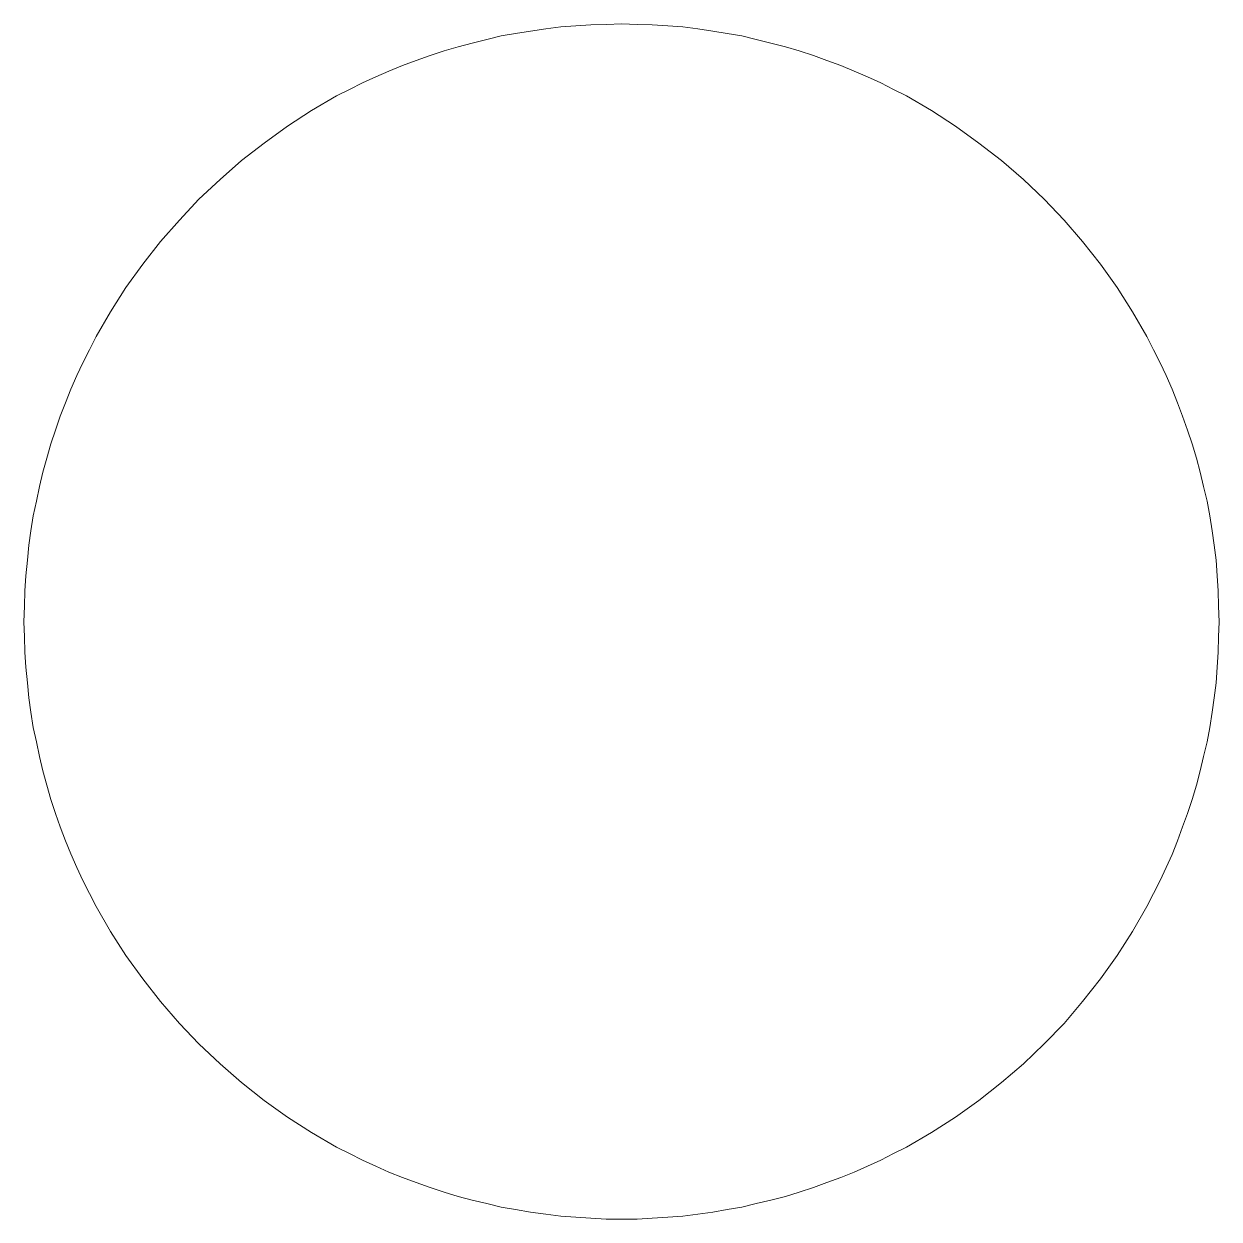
# Model space of a CAD drawing. Header units: millimetres. Extents: x -325 to -81, y 37 to 243.
# Drawn here: x -208.024 to -206.009, y 147.611 to 149.627 of the extents above; entities that cross this region are included whole.
import ezdxf

# ---------------------------------------------------------------- set-up
doc = ezdxf.new("R2010")
doc.units = ezdxf.units.MM
doc.header["$MEASUREMENT"] = 0
doc.layers.add('Layer 1', color=7, linetype='Continuous')

msp = doc.modelspace()

# ---------------------------------------------------------------- linework, layer by layer
at = {"layer": 'Layer 1', "color": 1, "lineweight": 0}
msp.add_open_spline([(-208.0245, 148.6181), (-208.0245, 148.6181), (-208.0237, 148.5928), (-208.0237, 148.5928), (-208.0237, 148.5928), (-208.0237, 148.5928), (-208.023, 148.5667), (-208.023, 148.5667), (-208.023, 148.5667), (-208.023, 148.5667), (-208.0213, 148.5413), (-208.0213, 148.5413), (-208.0213, 148.5413), (-208.0213, 148.5413), (-208.0187, 148.5153), (-208.0187, 148.5153), (-208.0187, 148.5153), (-208.0187, 148.5153), (-208.0163, 148.4899), (-208.0163, 148.4899), (-208.0163, 148.4899), (-208.0163, 148.4899), (-208.0127, 148.4655), (-208.0127, 148.4655), (-208.0127, 148.4655), (-208.0127, 148.4655), (-208.0087, 148.4399), (-208.0087, 148.4399), (-208.0087, 148.4399), (-208.0087, 148.4399), (-208.0034, 148.4155), (-208.0034, 148.4155), (-208.0034, 148.4155), (-208.0034, 148.4155), (-207.9984, 148.3911), (-207.9984, 148.3911), (-207.9984, 148.3911), (-207.9984, 148.3911), (-207.9926, 148.3667), (-207.9926, 148.3667), (-207.9926, 148.3667), (-207.9926, 148.3667), (-207.9859, 148.3423), (-207.9859, 148.3423), (-207.9859, 148.3423), (-207.9859, 148.3423), (-207.979, 148.3184), (-207.979, 148.3184), (-207.979, 148.3184), (-207.979, 148.3184), (-207.9713, 148.295), (-207.9713, 148.295), (-207.9713, 148.295), (-207.9713, 148.295), (-207.9632, 148.2722), (-207.9632, 148.2722), (-207.9632, 148.2722), (-207.9632, 148.2722), (-207.9546, 148.2485), (-207.9546, 148.2485), (-207.9546, 148.2485), (-207.9546, 148.2485), (-207.9453, 148.2265), (-207.9453, 148.2265), (-207.9453, 148.2265), (-207.9453, 148.2265), (-207.935, 148.2038), (-207.935, 148.2038), (-207.935, 148.2038), (-207.935, 148.2038), (-207.9252, 148.1818), (-207.9252, 148.1818), (-207.9252, 148.1818), (-207.9252, 148.1818), (-207.9139, 148.16), (-207.9139, 148.16), (-207.9139, 148.16), (-207.9139, 148.16), (-207.9025, 148.138), (-207.9025, 148.138), (-207.9025, 148.138), (-207.9025, 148.138), (-207.8785, 148.0957), (-207.8785, 148.0957), (-207.8785, 148.0957), (-207.8785, 148.0957), (-207.8525, 148.0553), (-207.8525, 148.0553), (-207.8525, 148.0553), (-207.8525, 148.0553), (-207.8238, 148.0156), (-207.8238, 148.0156), (-207.8238, 148.0156), (-207.8238, 148.0156), (-207.7941, 147.9778), (-207.7941, 147.9778), (-207.7941, 147.9778), (-207.7941, 147.9778), (-207.7621, 147.9405), (-207.7621, 147.9405), (-207.7621, 147.9405), (-207.7621, 147.9405), (-207.7293, 147.906), (-207.7293, 147.906), (-207.7293, 147.906), (-207.7293, 147.906), (-207.6936, 147.8723), (-207.6936, 147.8723), (-207.6936, 147.8723), (-207.6936, 147.8723), (-207.6575, 147.841), (-207.6575, 147.841), (-207.6575, 147.841), (-207.6575, 147.841), (-207.6195, 147.8106), (-207.6195, 147.8106), (-207.6195, 147.8106), (-207.6195, 147.8106), (-207.5798, 147.7828), (-207.5798, 147.7828), (-207.5798, 147.7828), (-207.5798, 147.7828), (-207.5394, 147.7565), (-207.5394, 147.7565), (-207.5394, 147.7565), (-207.5394, 147.7565), (-207.4973, 147.7321), (-207.4973, 147.7321), (-207.4973, 147.7321), (-207.4973, 147.7321), (-207.4753, 147.7211), (-207.4753, 147.7211), (-207.4753, 147.7211), (-207.4753, 147.7211), (-207.4532, 147.7101), (-207.4532, 147.7101), (-207.4532, 147.7101), (-207.4532, 147.7101), (-207.4312, 147.7001), (-207.4312, 147.7001), (-207.4312, 147.7001), (-207.4312, 147.7001), (-207.4088, 147.69), (-207.4088, 147.69), (-207.4088, 147.69), (-207.4088, 147.69), (-207.386, 147.6805), (-207.386, 147.6805), (-207.386, 147.6805), (-207.386, 147.6805), (-207.3631, 147.6721), (-207.3631, 147.6721), (-207.3631, 147.6721), (-207.3631, 147.6721), (-207.3394, 147.6637), (-207.3394, 147.6637), (-207.3394, 147.6637), (-207.3394, 147.6637), (-207.3157, 147.6561), (-207.3157, 147.6561), (-207.3157, 147.6561), (-207.3157, 147.6561), (-207.2923, 147.6486), (-207.2923, 147.6486), (-207.2923, 147.6486), (-207.2923, 147.6486), (-207.2683, 147.6427), (-207.2683, 147.6427), (-207.2683, 147.6427), (-207.2683, 147.6427), (-207.244, 147.6367), (-207.244, 147.6367), (-207.244, 147.6367), (-207.244, 147.6367), (-207.2196, 147.6309), (-207.2196, 147.6309), (-207.2196, 147.6309), (-207.2196, 147.6309), (-207.1952, 147.6266), (-207.1952, 147.6266), (-207.1952, 147.6266), (-207.1952, 147.6266), (-207.1698, 147.6223), (-207.1698, 147.6223), (-207.1698, 147.6223), (-207.1698, 147.6223), (-207.1444, 147.619), (-207.1444, 147.619), (-207.1444, 147.619), (-207.1444, 147.619), (-207.1191, 147.6156), (-207.1191, 147.6156), (-207.1191, 147.6156), (-207.1191, 147.6156), (-207.0937, 147.614), (-207.0937, 147.614), (-207.0937, 147.614), (-207.0937, 147.614), (-207.0686, 147.6123), (-207.0686, 147.6123), (-207.0686, 147.6123), (-207.0686, 147.6123), (-207.0423, 147.6106), (-207.0423, 147.6106), (-207.0423, 147.6106), (-207.0423, 147.6106), (-207.0162, 147.6106), (-207.0162, 147.6106), (-207.0162, 147.6106), (-207.0162, 147.6106), (-206.9902, 147.6106), (-206.9902, 147.6106), (-206.9902, 147.6106), (-206.9902, 147.6106), (-206.9646, 147.6123), (-206.9646, 147.6123), (-206.9646, 147.6123), (-206.9646, 147.6123), (-206.9385, 147.614), (-206.9385, 147.614), (-206.9385, 147.614), (-206.9385, 147.614), (-206.9131, 147.6156), (-206.9131, 147.6156), (-206.9131, 147.6156), (-206.9131, 147.6156), (-206.888, 147.619), (-206.888, 147.619), (-206.888, 147.619), (-206.888, 147.619), (-206.8627, 147.6223), (-206.8627, 147.6223), (-206.8627, 147.6223), (-206.8627, 147.6223), (-206.8383, 147.6266), (-206.8383, 147.6266), (-206.8383, 147.6266), (-206.8383, 147.6266), (-206.8136, 147.6309), (-206.8136, 147.6309), (-206.8136, 147.6309), (-206.8136, 147.6309), (-206.7892, 147.6367), (-206.7892, 147.6367), (-206.7892, 147.6367), (-206.7892, 147.6367), (-206.7648, 147.6427), (-206.7648, 147.6427), (-206.7648, 147.6427), (-206.7648, 147.6427), (-206.7402, 147.6486), (-206.7402, 147.6486), (-206.7402, 147.6486), (-206.7402, 147.6486), (-206.7168, 147.6561), (-206.7168, 147.6561), (-206.7168, 147.6561), (-206.7168, 147.6561), (-206.6928, 147.6637), (-206.6928, 147.6637), (-206.6928, 147.6637), (-206.6928, 147.6637), (-206.6701, 147.6721), (-206.6701, 147.6721), (-206.6701, 147.6721), (-206.6701, 147.6721), (-206.6467, 147.6805), (-206.6467, 147.6805), (-206.6467, 147.6805), (-206.6467, 147.6805), (-206.624, 147.69), (-206.624, 147.69), (-206.624, 147.69), (-206.624, 147.69), (-206.6017, 147.7001), (-206.6017, 147.7001), (-206.6017, 147.7001), (-206.6017, 147.7001), (-206.579, 147.7101), (-206.579, 147.7101), (-206.579, 147.7101), (-206.579, 147.7101), (-206.5579, 147.7211), (-206.5579, 147.7211), (-206.5579, 147.7211), (-206.5579, 147.7211), (-206.5359, 147.7321), (-206.5359, 147.7321), (-206.5359, 147.7321), (-206.5359, 147.7321), (-206.4938, 147.7565), (-206.4938, 147.7565), (-206.4938, 147.7565), (-206.4938, 147.7565), (-206.4534, 147.7828), (-206.4534, 147.7828), (-206.4534, 147.7828), (-206.4534, 147.7828), (-206.4139, 147.8106), (-206.4139, 147.8106), (-206.4139, 147.8106), (-206.4139, 147.8106), (-206.3759, 147.841), (-206.3759, 147.841), (-206.3759, 147.841), (-206.3759, 147.841), (-206.3386, 147.8723), (-206.3386, 147.8723), (-206.3386, 147.8723), (-206.3386, 147.8723), (-206.3039, 147.906), (-206.3039, 147.906), (-206.3039, 147.906), (-206.3039, 147.906), (-206.2702, 147.9405), (-206.2702, 147.9405), (-206.2702, 147.9405), (-206.2702, 147.9405), (-206.2391, 147.9778), (-206.2391, 147.9778), (-206.2391, 147.9778), (-206.2391, 147.9778), (-206.2087, 148.0156), (-206.2087, 148.0156), (-206.2087, 148.0156), (-206.2087, 148.0156), (-206.1807, 148.0553), (-206.1807, 148.0553), (-206.1807, 148.0553), (-206.1807, 148.0553), (-206.1546, 148.0957), (-206.1546, 148.0957), (-206.1546, 148.0957), (-206.1546, 148.0957), (-206.1303, 148.138), (-206.1303, 148.138), (-206.1303, 148.138), (-206.1303, 148.138), (-206.1192, 148.16), (-206.1192, 148.16), (-206.1192, 148.16), (-206.1192, 148.16), (-206.1082, 148.1818), (-206.1082, 148.1818), (-206.1082, 148.1818), (-206.1082, 148.1818), (-206.0982, 148.2038), (-206.0982, 148.2038), (-206.0982, 148.2038), (-206.0982, 148.2038), (-206.0879, 148.2258), (-206.0879, 148.2258), (-206.0879, 148.2258), (-206.0879, 148.2258), (-206.0788, 148.2485), (-206.0788, 148.2485), (-206.0788, 148.2485), (-206.0788, 148.2485), (-206.0702, 148.2722), (-206.0702, 148.2722), (-206.0702, 148.2722), (-206.0702, 148.2722), (-206.0618, 148.295), (-206.0618, 148.295), (-206.0618, 148.295), (-206.0618, 148.295), (-206.0542, 148.3184), (-206.0542, 148.3184), (-206.0542, 148.3184), (-206.0542, 148.3184), (-206.0468, 148.3423), (-206.0468, 148.3423), (-206.0468, 148.3423), (-206.0468, 148.3423), (-206.0408, 148.3667), (-206.0408, 148.3667), (-206.0408, 148.3667), (-206.0408, 148.3667), (-206.0348, 148.3911), (-206.0348, 148.3911), (-206.0348, 148.3911), (-206.0348, 148.3911), (-206.0288, 148.4155), (-206.0288, 148.4155), (-206.0288, 148.4155), (-206.0288, 148.4155), (-206.0245, 148.4399), (-206.0245, 148.4399), (-206.0245, 148.4399), (-206.0245, 148.4399), (-206.0205, 148.4655), (-206.0205, 148.4655), (-206.0205, 148.4655), (-206.0205, 148.4655), (-206.0171, 148.4899), (-206.0171, 148.4899), (-206.0171, 148.4899), (-206.0171, 148.4899), (-206.0138, 148.5153), (-206.0138, 148.5153), (-206.0138, 148.5153), (-206.0138, 148.5153), (-206.0121, 148.5413), (-206.0121, 148.5413), (-206.0121, 148.5413), (-206.0121, 148.5413), (-206.0104, 148.5667), (-206.0104, 148.5667), (-206.0104, 148.5667), (-206.0104, 148.5667), (-206.0095, 148.5928), (-206.0095, 148.5928), (-206.0095, 148.5928), (-206.0095, 148.5928), (-206.0087, 148.6181), (-206.0087, 148.6181), (-206.0087, 148.6181), (-206.0087, 148.6181), (-206.0095, 148.6442), (-206.0095, 148.6442), (-206.0095, 148.6442), (-206.0095, 148.6442), (-206.0104, 148.6705), (-206.0104, 148.6705), (-206.0104, 148.6705), (-206.0104, 148.6705), (-206.0121, 148.6958), (-206.0121, 148.6958), (-206.0121, 148.6958), (-206.0121, 148.6958), (-206.0138, 148.7219), (-206.0138, 148.7219), (-206.0138, 148.7219), (-206.0138, 148.7219), (-206.0171, 148.7473), (-206.0171, 148.7473), (-206.0171, 148.7473), (-206.0171, 148.7473), (-206.0205, 148.7717), (-206.0205, 148.7717), (-206.0205, 148.7717), (-206.0205, 148.7717), (-206.0245, 148.797), (-206.0245, 148.797), (-206.0245, 148.797), (-206.0245, 148.797), (-206.0288, 148.8214), (-206.0288, 148.8214), (-206.0288, 148.8214), (-206.0288, 148.8214), (-206.0348, 148.8461), (-206.0348, 148.8461), (-206.0348, 148.8461), (-206.0348, 148.8461), (-206.0408, 148.8705), (-206.0408, 148.8705), (-206.0408, 148.8705), (-206.0408, 148.8705), (-206.0468, 148.8941), (-206.0468, 148.8941), (-206.0468, 148.8941), (-206.0468, 148.8941), (-206.0542, 148.9185), (-206.0542, 148.9185), (-206.0542, 148.9185), (-206.0542, 148.9185), (-206.0618, 148.9413), (-206.0618, 148.9413), (-206.0618, 148.9413), (-206.0618, 148.9413), (-206.0702, 148.9649), (-206.0702, 148.9649), (-206.0702, 148.9649), (-206.0702, 148.9649), (-206.0788, 148.9877), (-206.0788, 148.9877), (-206.0788, 148.9877), (-206.0788, 148.9877), (-206.0879, 149.0106), (-206.0879, 149.0106), (-206.0879, 149.0106), (-206.0879, 149.0106), (-206.0982, 149.0334), (-206.0982, 149.0334), (-206.0982, 149.0334), (-206.0982, 149.0334), (-206.1082, 149.0551), (-206.1082, 149.0551), (-206.1082, 149.0551), (-206.1082, 149.0551), (-206.1192, 149.0771), (-206.1192, 149.0771), (-206.1192, 149.0771), (-206.1192, 149.0771), (-206.1303, 149.0991), (-206.1303, 149.0991), (-206.1303, 149.0991), (-206.1303, 149.0991), (-206.1546, 149.1412), (-206.1546, 149.1412), (-206.1546, 149.1412), (-206.1546, 149.1412), (-206.1807, 149.1819), (-206.1807, 149.1819), (-206.1807, 149.1819), (-206.1807, 149.1819), (-206.2087, 149.2214), (-206.2087, 149.2214), (-206.2087, 149.2214), (-206.2087, 149.2214), (-206.2391, 149.2594), (-206.2391, 149.2594), (-206.2391, 149.2594), (-206.2391, 149.2594), (-206.2702, 149.2958), (-206.2702, 149.2958), (-206.2702, 149.2958), (-206.2702, 149.2958), (-206.3039, 149.3312), (-206.3039, 149.3312), (-206.3039, 149.3312), (-206.3039, 149.3312), (-206.3386, 149.3642), (-206.3386, 149.3642), (-206.3386, 149.3642), (-206.3386, 149.3642), (-206.3759, 149.3962), (-206.3759, 149.3962), (-206.3759, 149.3962), (-206.3759, 149.3962), (-206.4139, 149.4256), (-206.4139, 149.4256), (-206.4139, 149.4256), (-206.4139, 149.4256), (-206.4534, 149.4543), (-206.4534, 149.4543), (-206.4534, 149.4543), (-206.4534, 149.4543), (-206.4938, 149.4804), (-206.4938, 149.4804), (-206.4938, 149.4804), (-206.4938, 149.4804), (-206.5359, 149.5051), (-206.5359, 149.5051), (-206.5359, 149.5051), (-206.5359, 149.5051), (-206.5579, 149.5161), (-206.5579, 149.5161), (-206.5579, 149.5161), (-206.5579, 149.5161), (-206.579, 149.5271), (-206.579, 149.5271), (-206.579, 149.5271), (-206.579, 149.5271), (-206.6017, 149.5371), (-206.6017, 149.5371), (-206.6017, 149.5371), (-206.6017, 149.5371), (-206.624, 149.5471), (-206.624, 149.5471), (-206.624, 149.5471), (-206.624, 149.5471), (-206.6467, 149.5565), (-206.6467, 149.5565), (-206.6467, 149.5565), (-206.6467, 149.5565), (-206.6701, 149.5648), (-206.6701, 149.5648), (-206.6701, 149.5648), (-206.6701, 149.5648), (-206.6928, 149.5735), (-206.6928, 149.5735), (-206.6928, 149.5735), (-206.6928, 149.5735), (-206.7168, 149.5809), (-206.7168, 149.5809), (-206.7168, 149.5809), (-206.7168, 149.5809), (-206.7402, 149.5878), (-206.7402, 149.5878), (-206.7402, 149.5878), (-206.7402, 149.5878), (-206.7648, 149.5943), (-206.7648, 149.5943), (-206.7648, 149.5943), (-206.7648, 149.5943), (-206.7892, 149.6003), (-206.7892, 149.6003), (-206.7892, 149.6003), (-206.7892, 149.6003), (-206.8136, 149.6062), (-206.8136, 149.6062), (-206.8136, 149.6062), (-206.8136, 149.6062), (-206.8383, 149.6105), (-206.8383, 149.6105), (-206.8383, 149.6105), (-206.8383, 149.6105), (-206.8627, 149.6146), (-206.8627, 149.6146), (-206.8627, 149.6146), (-206.8627, 149.6146), (-206.888, 149.6182), (-206.888, 149.6182), (-206.888, 149.6182), (-206.888, 149.6182), (-206.9131, 149.6215), (-206.9131, 149.6215), (-206.9131, 149.6215), (-206.9131, 149.6215), (-206.9385, 149.6232), (-206.9385, 149.6232), (-206.9385, 149.6232), (-206.9385, 149.6232), (-206.9646, 149.6249), (-206.9646, 149.6249), (-206.9646, 149.6249), (-206.9646, 149.6249), (-206.9902, 149.6256), (-206.9902, 149.6256), (-206.9902, 149.6256), (-206.9902, 149.6256), (-207.0162, 149.6266), (-207.0162, 149.6266), (-207.0162, 149.6266), (-207.0162, 149.6266), (-207.0423, 149.6256), (-207.0423, 149.6256), (-207.0423, 149.6256), (-207.0423, 149.6256), (-207.0686, 149.6249), (-207.0686, 149.6249), (-207.0686, 149.6249), (-207.0686, 149.6249), (-207.0937, 149.6232), (-207.0937, 149.6232), (-207.0937, 149.6232), (-207.0937, 149.6232), (-207.1191, 149.6215), (-207.1191, 149.6215), (-207.1191, 149.6215), (-207.1191, 149.6215), (-207.1444, 149.6182), (-207.1444, 149.6182), (-207.1444, 149.6182), (-207.1444, 149.6182), (-207.1698, 149.6146), (-207.1698, 149.6146), (-207.1698, 149.6146), (-207.1698, 149.6146), (-207.1952, 149.6105), (-207.1952, 149.6105), (-207.1952, 149.6105), (-207.1952, 149.6105), (-207.2196, 149.6062), (-207.2196, 149.6062), (-207.2196, 149.6062), (-207.2196, 149.6062), (-207.244, 149.6003), (-207.244, 149.6003), (-207.244, 149.6003), (-207.244, 149.6003), (-207.2683, 149.5943), (-207.2683, 149.5943), (-207.2683, 149.5943), (-207.2683, 149.5943), (-207.2923, 149.5878), (-207.2923, 149.5878), (-207.2923, 149.5878), (-207.2923, 149.5878), (-207.3157, 149.5809), (-207.3157, 149.5809), (-207.3157, 149.5809), (-207.3157, 149.5809), (-207.3394, 149.5735), (-207.3394, 149.5735), (-207.3394, 149.5735), (-207.3394, 149.5735), (-207.3631, 149.5648), (-207.3631, 149.5648), (-207.3631, 149.5648), (-207.3631, 149.5648), (-207.386, 149.5565), (-207.386, 149.5565), (-207.386, 149.5565), (-207.386, 149.5565), (-207.4088, 149.5471), (-207.4088, 149.5471), (-207.4088, 149.5471), (-207.4088, 149.5471), (-207.4312, 149.5371), (-207.4312, 149.5371), (-207.4312, 149.5371), (-207.4312, 149.5371), (-207.4532, 149.5271), (-207.4532, 149.5271), (-207.4532, 149.5271), (-207.4532, 149.5271), (-207.4753, 149.5161), (-207.4753, 149.5161), (-207.4753, 149.5161), (-207.4753, 149.5161), (-207.4973, 149.5051), (-207.4973, 149.5051), (-207.4973, 149.5051), (-207.4973, 149.5051), (-207.5394, 149.4804), (-207.5394, 149.4804), (-207.5394, 149.4804), (-207.5394, 149.4804), (-207.5798, 149.4543), (-207.5798, 149.4543), (-207.5798, 149.4543), (-207.5798, 149.4543), (-207.6195, 149.4256), (-207.6195, 149.4256), (-207.6195, 149.4256), (-207.6195, 149.4256), (-207.6575, 149.3962), (-207.6575, 149.3962), (-207.6575, 149.3962), (-207.6575, 149.3962), (-207.6936, 149.3642), (-207.6936, 149.3642), (-207.6936, 149.3642), (-207.6936, 149.3642), (-207.7293, 149.3312), (-207.7293, 149.3312), (-207.7293, 149.3312), (-207.7293, 149.3312), (-207.7621, 149.2958), (-207.7621, 149.2958), (-207.7621, 149.2958), (-207.7621, 149.2958), (-207.7941, 149.2594), (-207.7941, 149.2594), (-207.7941, 149.2594), (-207.7941, 149.2594), (-207.8238, 149.2214), (-207.8238, 149.2214), (-207.8238, 149.2214), (-207.8238, 149.2214), (-207.8525, 149.1819), (-207.8525, 149.1819), (-207.8525, 149.1819), (-207.8525, 149.1819), (-207.8785, 149.1412), (-207.8785, 149.1412), (-207.8785, 149.1412), (-207.8785, 149.1412), (-207.9025, 149.0991), (-207.9025, 149.0991), (-207.9025, 149.0991), (-207.9025, 149.0991), (-207.9139, 149.0771), (-207.9139, 149.0771), (-207.9139, 149.0771), (-207.9139, 149.0771), (-207.9252, 149.0551), (-207.9252, 149.0551), (-207.9252, 149.0551), (-207.9252, 149.0551), (-207.935, 149.0334), (-207.935, 149.0334), (-207.935, 149.0334), (-207.935, 149.0334), (-207.9453, 149.0106), (-207.9453, 149.0106), (-207.9453, 149.0106), (-207.9453, 149.0106), (-207.9546, 148.9877), (-207.9546, 148.9877), (-207.9546, 148.9877), (-207.9546, 148.9877), (-207.9632, 148.9649), (-207.9632, 148.9649), (-207.9632, 148.9649), (-207.9632, 148.9649), (-207.9713, 148.9413), (-207.9713, 148.9413), (-207.9713, 148.9413), (-207.9713, 148.9413), (-207.979, 148.9185), (-207.979, 148.9185), (-207.979, 148.9185), (-207.979, 148.9185), (-207.9859, 148.8941), (-207.9859, 148.8941), (-207.9859, 148.8941), (-207.9859, 148.8941), (-207.9926, 148.8705), (-207.9926, 148.8705), (-207.9926, 148.8705), (-207.9926, 148.8705), (-207.9984, 148.8461), (-207.9984, 148.8461), (-207.9984, 148.8461), (-207.9984, 148.8461), (-208.0034, 148.8214), (-208.0034, 148.8214), (-208.0034, 148.8214), (-208.0034, 148.8214), (-208.0087, 148.797), (-208.0087, 148.797), (-208.0087, 148.797), (-208.0087, 148.797), (-208.0127, 148.7717), (-208.0127, 148.7717), (-208.0127, 148.7717), (-208.0127, 148.7717), (-208.0163, 148.7473), (-208.0163, 148.7473), (-208.0163, 148.7473), (-208.0163, 148.7473), (-208.0187, 148.7219), (-208.0187, 148.7219), (-208.0187, 148.7219), (-208.0187, 148.7219), (-208.0213, 148.6958), (-208.0213, 148.6958), (-208.0213, 148.6958), (-208.0213, 148.6958), (-208.023, 148.6705), (-208.023, 148.6705), (-208.023, 148.6705), (-208.023, 148.6705), (-208.0237, 148.6442), (-208.0237, 148.6442), (-208.0237, 148.6442), (-208.0237, 148.6442), (-208.0245, 148.6181), (-208.0245, 148.6181)], degree=3, knots=[0, 0, 0, 0, 0.004808, 0.004808, 0.004808, 0.004808, 0.009615, 0.009615, 0.009615, 0.009615, 0.014423, 0.014423, 0.014423, 0.014423, 0.019231, 0.019231, 0.019231, 0.019231, 0.024038, 0.024038, 0.024038, 0.024038, 0.028846, 0.028846, 0.028846, 0.028846, 0.033654, 0.033654, 0.033654, 0.033654, 0.038462, 0.038462, 0.038462, 0.038462, 0.043269, 0.043269, 0.043269, 0.043269, 0.048077, 0.048077, 0.048077, 0.048077, 0.052885, 0.052885, 0.052885, 0.052885, 0.057692, 0.057692, 0.057692, 0.057692, 0.0625, 0.0625, 0.0625, 0.0625, 0.067308, 0.067308, 0.067308, 0.067308, 0.072115, 0.072115, 0.072115, 0.072115, 0.076923, 0.076923, 0.076923, 0.076923, 0.081731, 0.081731, 0.081731, 0.081731, 0.086538, 0.086538, 0.086538, 0.086538, 0.091346, 0.091346, 0.091346, 0.091346, 0.096154, 0.096154, 0.096154, 0.096154, 0.100962, 0.100962, 0.100962, 0.100962, 0.105769, 0.105769, 0.105769, 0.105769, 0.110577, 0.110577, 0.110577, 0.110577, 0.115385, 0.115385, 0.115385, 0.115385, 0.120192, 0.120192, 0.120192, 0.120192, 0.125, 0.125, 0.125, 0.125, 0.129808, 0.129808, 0.129808, 0.129808, 0.134615, 0.134615, 0.134615, 0.134615, 0.139423, 0.139423, 0.139423, 0.139423, 0.144231, 0.144231, 0.144231, 0.144231, 0.149038, 0.149038, 0.149038, 0.149038, 0.153846, 0.153846, 0.153846, 0.153846, 0.158654, 0.158654, 0.158654, 0.158654, 0.163462, 0.163462, 0.163462, 0.163462, 0.168269, 0.168269, 0.168269, 0.168269, 0.173077, 0.173077, 0.173077, 0.173077, 0.177885, 0.177885, 0.177885, 0.177885, 0.182692, 0.182692, 0.182692, 0.182692, 0.1875, 0.1875, 0.1875, 0.1875, 0.192308, 0.192308, 0.192308, 0.192308, 0.197115, 0.197115, 0.197115, 0.197115, 0.201923, 0.201923, 0.201923, 0.201923, 0.206731, 0.206731, 0.206731, 0.206731, 0.211538, 0.211538, 0.211538, 0.211538, 0.216346, 0.216346, 0.216346, 0.216346, 0.221154, 0.221154, 0.221154, 0.221154, 0.225962, 0.225962, 0.225962, 0.225962, 0.230769, 0.230769, 0.230769, 0.230769, 0.235577, 0.235577, 0.235577, 0.235577, 0.240385, 0.240385, 0.240385, 0.240385, 0.245192, 0.245192, 0.245192, 0.245192, 0.25, 0.25, 0.25, 0.25, 0.254808, 0.254808, 0.254808, 0.254808, 0.259615, 0.259615, 0.259615, 0.259615, 0.264423, 0.264423, 0.264423, 0.264423, 0.269231, 0.269231, 0.269231, 0.269231, 0.274038, 0.274038, 0.274038, 0.274038, 0.278846, 0.278846, 0.278846, 0.278846, 0.283654, 0.283654, 0.283654, 0.283654, 0.288462, 0.288462, 0.288462, 0.288462, 0.293269, 0.293269, 0.293269, 0.293269, 0.298077, 0.298077, 0.298077, 0.298077, 0.302885, 0.302885, 0.302885, 0.302885, 0.307692, 0.307692, 0.307692, 0.307692, 0.3125, 0.3125, 0.3125, 0.3125, 0.317308, 0.317308, 0.317308, 0.317308, 0.322115, 0.322115, 0.322115, 0.322115, 0.326923, 0.326923, 0.326923, 0.326923, 0.331731, 0.331731, 0.331731, 0.331731, 0.336538, 0.336538, 0.336538, 0.336538, 0.341346, 0.341346, 0.341346, 0.341346, 0.346154, 0.346154, 0.346154, 0.346154, 0.350962, 0.350962, 0.350962, 0.350962, 0.355769, 0.355769, 0.355769, 0.355769, 0.360577, 0.360577, 0.360577, 0.360577, 0.365385, 0.365385, 0.365385, 0.365385, 0.370192, 0.370192, 0.370192, 0.370192, 0.375, 0.375, 0.375, 0.375, 0.379808, 0.379808, 0.379808, 0.379808, 0.384615, 0.384615, 0.384615, 0.384615, 0.389423, 0.389423, 0.389423, 0.389423, 0.394231, 0.394231, 0.394231, 0.394231, 0.399038, 0.399038, 0.399038, 0.399038, 0.403846, 0.403846, 0.403846, 0.403846, 0.408654, 0.408654, 0.408654, 0.408654, 0.413462, 0.413462, 0.413462, 0.413462, 0.418269, 0.418269, 0.418269, 0.418269, 0.423077, 0.423077, 0.423077, 0.423077, 0.427885, 0.427885, 0.427885, 0.427885, 0.432692, 0.432692, 0.432692, 0.432692, 0.4375, 0.4375, 0.4375, 0.4375, 0.442308, 0.442308, 0.442308, 0.442308, 0.447115, 0.447115, 0.447115, 0.447115, 0.451923, 0.451923, 0.451923, 0.451923, 0.456731, 0.456731, 0.456731, 0.456731, 0.461538, 0.461538, 0.461538, 0.461538, 0.466346, 0.466346, 0.466346, 0.466346, 0.471154, 0.471154, 0.471154, 0.471154, 0.475962, 0.475962, 0.475962, 0.475962, 0.480769, 0.480769, 0.480769, 0.480769, 0.485577, 0.485577, 0.485577, 0.485577, 0.490385, 0.490385, 0.490385, 0.490385, 0.495192, 0.495192, 0.495192, 0.495192, 0.5, 0.5, 0.5, 0.5, 0.504808, 0.504808, 0.504808, 0.504808, 0.509615, 0.509615, 0.509615, 0.509615, 0.514423, 0.514423, 0.514423, 0.514423, 0.519231, 0.519231, 0.519231, 0.519231, 0.524038, 0.524038, 0.524038, 0.524038, 0.528846, 0.528846, 0.528846, 0.528846, 0.533654, 0.533654, 0.533654, 0.533654, 0.538462, 0.538462, 0.538462, 0.538462, 0.543269, 0.543269, 0.543269, 0.543269, 0.548077, 0.548077, 0.548077, 0.548077, 0.552885, 0.552885, 0.552885, 0.552885, 0.557692, 0.557692, 0.557692, 0.557692, 0.5625, 0.5625, 0.5625, 0.5625, 0.567308, 0.567308, 0.567308, 0.567308, 0.572115, 0.572115, 0.572115, 0.572115, 0.576923, 0.576923, 0.576923, 0.576923, 0.581731, 0.581731, 0.581731, 0.581731, 0.586538, 0.586538, 0.586538, 0.586538, 0.591346, 0.591346, 0.591346, 0.591346, 0.596154, 0.596154, 0.596154, 0.596154, 0.600962, 0.600962, 0.600962, 0.600962, 0.605769, 0.605769, 0.605769, 0.605769, 0.610577, 0.610577, 0.610577, 0.610577, 0.615385, 0.615385, 0.615385, 0.615385, 0.620192, 0.620192, 0.620192, 0.620192, 0.625, 0.625, 0.625, 0.625, 0.629808, 0.629808, 0.629808, 0.629808, 0.634615, 0.634615, 0.634615, 0.634615, 0.639423, 0.639423, 0.639423, 0.639423, 0.644231, 0.644231, 0.644231, 0.644231, 0.649038, 0.649038, 0.649038, 0.649038, 0.653846, 0.653846, 0.653846, 0.653846, 0.658654, 0.658654, 0.658654, 0.658654, 0.663462, 0.663462, 0.663462, 0.663462, 0.668269, 0.668269, 0.668269, 0.668269, 0.673077, 0.673077, 0.673077, 0.673077, 0.677885, 0.677885, 0.677885, 0.677885, 0.682692, 0.682692, 0.682692, 0.682692, 0.6875, 0.6875, 0.6875, 0.6875, 0.692308, 0.692308, 0.692308, 0.692308, 0.697115, 0.697115, 0.697115, 0.697115, 0.701923, 0.701923, 0.701923, 0.701923, 0.706731, 0.706731, 0.706731, 0.706731, 0.711538, 0.711538, 0.711538, 0.711538, 0.716346, 0.716346, 0.716346, 0.716346, 0.721154, 0.721154, 0.721154, 0.721154, 0.725962, 0.725962, 0.725962, 0.725962, 0.730769, 0.730769, 0.730769, 0.730769, 0.735577, 0.735577, 0.735577, 0.735577, 0.740385, 0.740385, 0.740385, 0.740385, 0.745192, 0.745192, 0.745192, 0.745192, 0.75, 0.75, 0.75, 0.75, 0.754808, 0.754808, 0.754808, 0.754808, 0.759615, 0.759615, 0.759615, 0.759615, 0.764423, 0.764423, 0.764423, 0.764423, 0.769231, 0.769231, 0.769231, 0.769231, 0.774038, 0.774038, 0.774038, 0.774038, 0.778846, 0.778846, 0.778846, 0.778846, 0.783654, 0.783654, 0.783654, 0.783654, 0.788462, 0.788462, 0.788462, 0.788462, 0.793269, 0.793269, 0.793269, 0.793269, 0.798077, 0.798077, 0.798077, 0.798077, 0.802885, 0.802885, 0.802885, 0.802885, 0.807692, 0.807692, 0.807692, 0.807692, 0.8125, 0.8125, 0.8125, 0.8125, 0.817308, 0.817308, 0.817308, 0.817308, 0.822115, 0.822115, 0.822115, 0.822115, 0.826923, 0.826923, 0.826923, 0.826923, 0.831731, 0.831731, 0.831731, 0.831731, 0.836538, 0.836538, 0.836538, 0.836538, 0.841346, 0.841346, 0.841346, 0.841346, 0.846154, 0.846154, 0.846154, 0.846154, 0.850962, 0.850962, 0.850962, 0.850962, 0.855769, 0.855769, 0.855769, 0.855769, 0.860577, 0.860577, 0.860577, 0.860577, 0.865385, 0.865385, 0.865385, 0.865385, 0.870192, 0.870192, 0.870192, 0.870192, 0.875, 0.875, 0.875, 0.875, 0.879808, 0.879808, 0.879808, 0.879808, 0.884615, 0.884615, 0.884615, 0.884615, 0.889423, 0.889423, 0.889423, 0.889423, 0.894231, 0.894231, 0.894231, 0.894231, 0.899038, 0.899038, 0.899038, 0.899038, 0.903846, 0.903846, 0.903846, 0.903846, 0.908654, 0.908654, 0.908654, 0.908654, 0.913462, 0.913462, 0.913462, 0.913462, 0.918269, 0.918269, 0.918269, 0.918269, 0.923077, 0.923077, 0.923077, 0.923077, 0.927885, 0.927885, 0.927885, 0.927885, 0.932692, 0.932692, 0.932692, 0.932692, 0.9375, 0.9375, 0.9375, 0.9375, 0.942308, 0.942308, 0.942308, 0.942308, 0.947115, 0.947115, 0.947115, 0.947115, 0.951923, 0.951923, 0.951923, 0.951923, 0.956731, 0.956731, 0.956731, 0.956731, 0.961538, 0.961538, 0.961538, 0.961538, 0.966346, 0.966346, 0.966346, 0.966346, 0.971154, 0.971154, 0.971154, 0.971154, 0.975962, 0.975962, 0.975962, 0.975962, 0.980769, 0.980769, 0.980769, 0.980769, 0.985577, 0.985577, 0.985577, 0.985577, 0.990385, 0.990385, 0.990385, 0.990385, 0.995192, 0.995192, 0.995192, 0.995192, 1, 1, 1, 1], dxfattribs=at)

doc.saveas('drawing.dxf')
